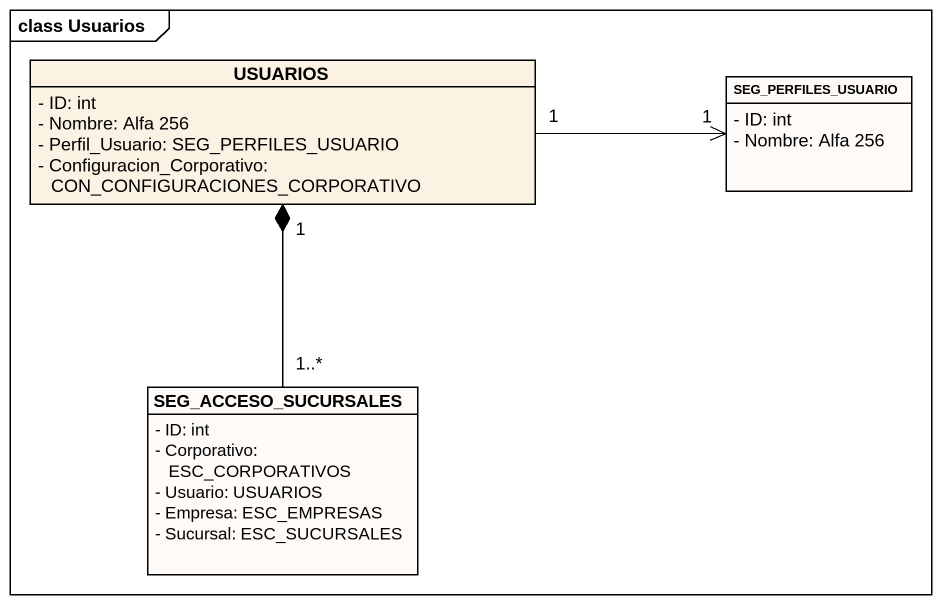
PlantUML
@startuml
mainframe class Usuarios
hide circle
hide empty members
skinparam classAttributeIconSize 0
class USUARIOS {
  - ID: int
  - Nombre: Alfa 256
  - Perfil_Usuario: SEG_PERFILES_USUARIO
  - Configuracion_Corporativo: CON_CONFIGURACIONES_CORPORATIVO
}
class SEG_PERFILES_USUARIO #FDFAF7 {
  - ID: int
  - Nombre: Alfa 256
}
class SEG_ACCESO_SUCURSALES #FDFAF7 {
  - ID: int
  - Corporativo: ESC_CORPORATIVOS
  - Usuario: USUARIOS
  - Empresa: ESC_EMPRESAS
  - Sucursal: ESC_SUCURSALES
}
USUARIOS "1" -right-> "1" SEG_PERFILES_USUARIO
SEG_ACCESO_SUCURSALES "1..*" -up-* "1" USUARIOS
@enduml
